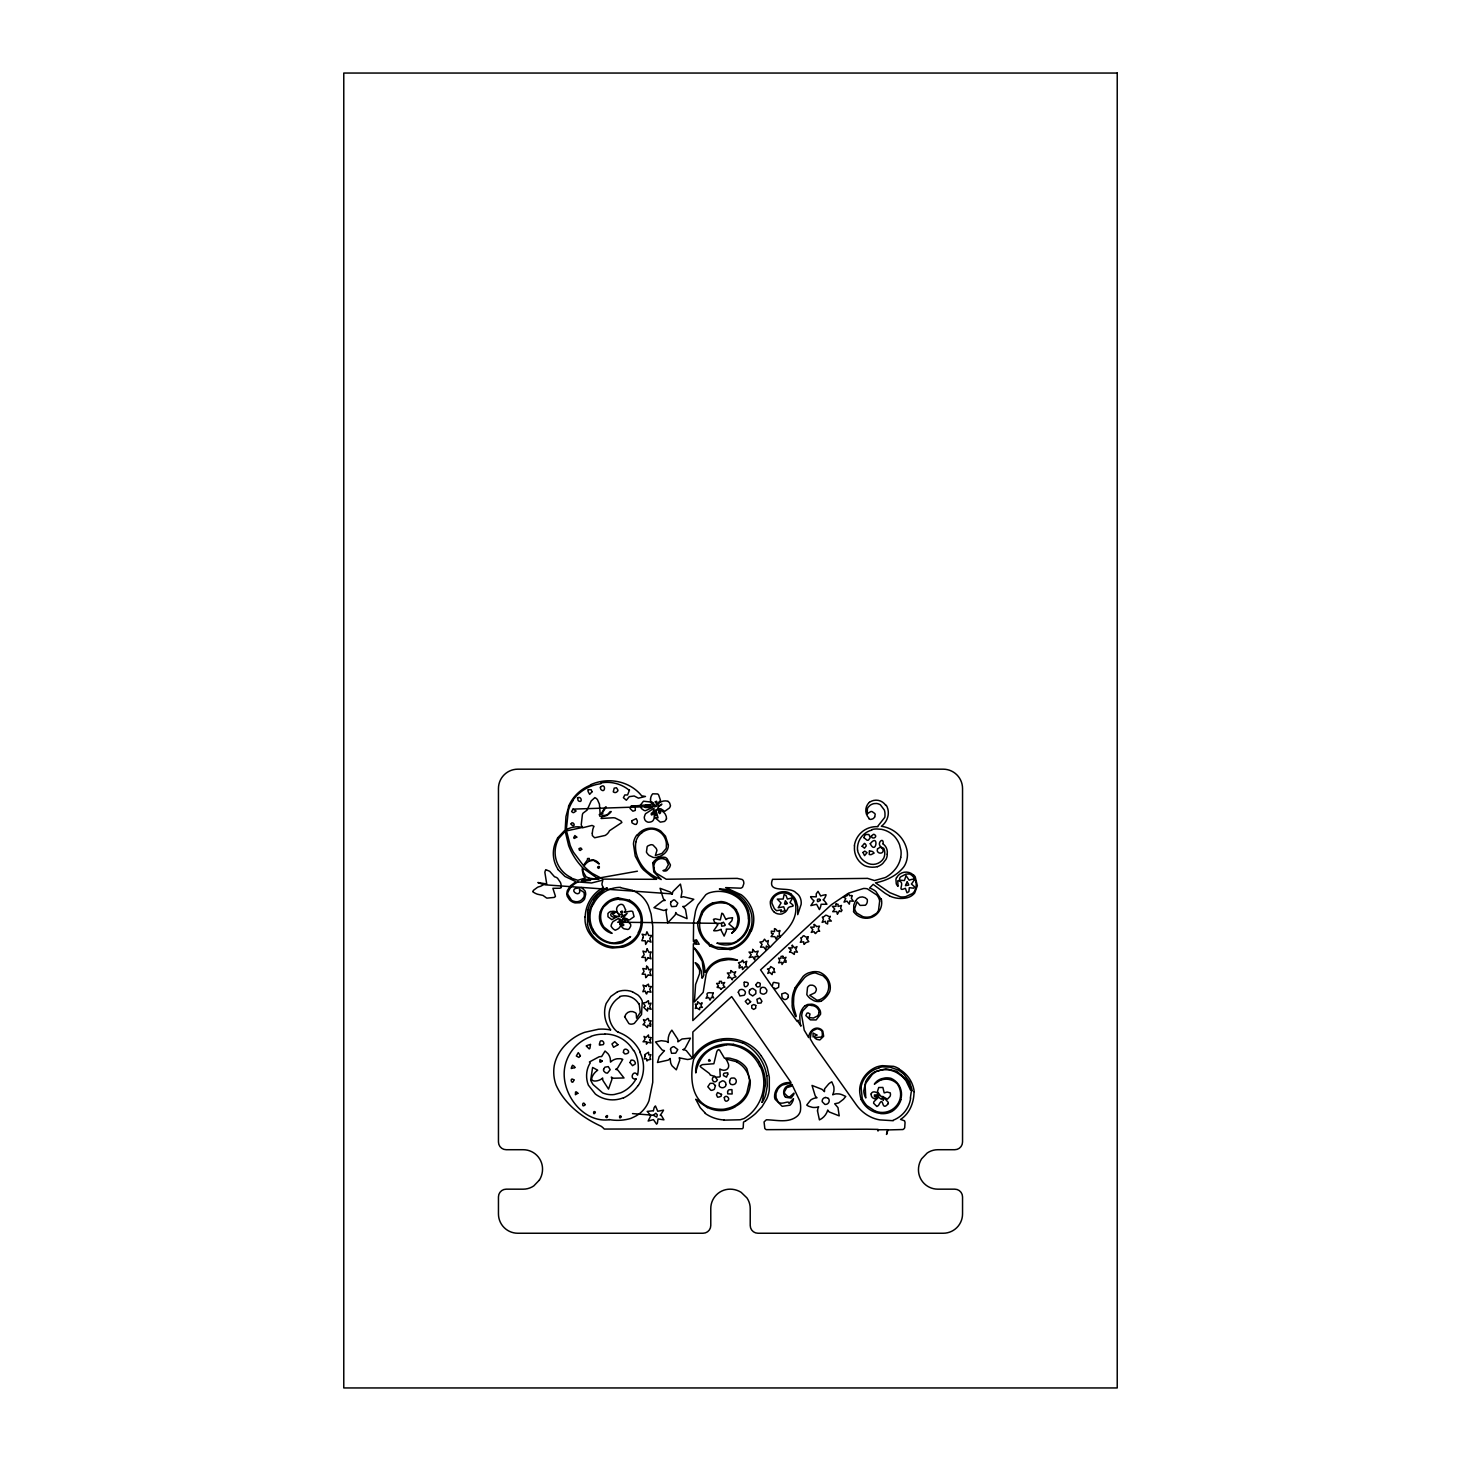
<?xml version="1.0" encoding="UTF-8"?>
<svg xmlns="http://www.w3.org/2000/svg" width="1461" height="1461" viewBox="0 0 1461 1461"><rect width="100%" height="100%" fill="white"/><g stroke="black" fill="none" stroke-linecap="round" stroke-linejoin="round"><path stroke-width="1.5" d="M584.93 916.924L585.13 921.635A28.763 28.763 0 0 0 587.815 930.785A34.041 34.041 0 0 0 606.242 946.728A33.987 33.987 0 0 0 612.597 948.006L622.861 947.13A24.819 24.819 0 0 0 626.532 945.778C639.827 940.701 645.945 923.535 640.137 910.824A26.572 26.572 0 0 0 629.636 900.213M914.02 1091.677C914.056 1102.251 909.765 1113.574 900.542 1119.418L904.56 1120.806A14.318 14.318 0 0 1 905.053 1122.651L904.688 1127.782A3.963 3.963 0 0 1 902.916 1129.536L887.978 1129.919L886.517 1134.448L887.576 1129.718L878.938 1129.773L877.97 1131.015L878.079 1129.408L867.049 1129.207L766.368 1129.663A3.47 3.47 0 0 1 764.797 1128.403L764.066 1121.902L766.368 1119.783C776.595 1119.93 788.721 1123.472 797.414 1116.003A10.611 10.611 0 0 0 800.354 1111.218A24.6 24.6 0 0 0 799.879 1101.137L792.629 1085.87L786.749 1087.66L784.484 1091.641A3.433 3.433 0 0 0 784.685 1093.54L787.406 1096.243A9.734 9.734 0 0 0 789.524 1097.065L793.907 1093.102A4.018 4.018 0 0 1 793.725 1094.563L791.113 1098.069L786.182 1097.375A4.639 4.639 0 0 1 785.196 1096.736M692.952 1057.38L692.861 1031.977L731.669 996.603L790.839 1082.217M749.493 1081.341L746.827 1093.011A29.074 29.074 0 0 1 726.647 1108.625A17.97 17.97 0 0 1 722.811 1109.301C693.555 1110.159 688.46 1083.295 693.591 1059.517A36.708 36.708 0 0 1 721.588 1040.689M861.077 1087.422L862.264 1098.617A26.024 26.024 0 0 0 866.811 1105.593L875.687 1111.456M698.194 921.727L701.846 911.335A23.559 23.559 0 0 1 712.511 902.971M652.775 863.067L653.816 871.961L661.249 879.54L655.259 876.91A55.81 55.81 0 0 1 646.584 870.884C639.023 863.707 633.964 852.42 635.919 841.956M910.349 1098.015L911.226 1091.988A4.328 4.328 0 0 1 912.048 1090.819L911.646 1090.746A3.525 3.525 0 0 0 911.993 1089.596L909.527 1081.816L904.195 1074.712A34.589 34.589 0 0 0 898.186 1070L889.913 1067.151L882.499 1066.84A17.368 17.368 0 0 0 878.846 1067.754M819.018 1012.436L818.726 1013.824A5.935 5.935 0 0 1 817.375 1016.034L813.393 1018.061L809.084 1017.532L809.997 1014.007L808.17 1012.911A3.086 3.086 0 0 0 806.856 1013.295L805.869 1015.596L810.38 1019.869L816.133 1019.942L820.516 1014.318A7.944 7.944 0 0 0 819.95 1010.135L818.032 1007.286A10.939 10.939 0 0 0 811.859 1004.182L807.75 1004.456A7.871 7.871 0 0 0 804.719 1006.264M656.19 809.558L656.062 810.161A2.21 2.21 0 0 1 655.624 810.873L652.957 812.279L654.181 808.755L652.665 809.12L645.561 813.74A7.268 7.268 0 0 0 644.666 815.968A3.908 3.908 0 0 0 644.283 817.776L644.721 819.511A4.949 4.949 0 0 0 646.255 821.356L647.296 821.94A3.963 3.963 0 0 0 649.707 822.105A3.196 3.196 0 0 0 650.802 821.904C658.674 820.151 649.707 802.345 655.971 815.895A16.582 16.582 0 0 0 656.044 810.453L658.034 817.831L654.857 817.539L660.317 822.159L664.335 821.466A4.529 4.529 0 0 0 665.906 819.84L666.289 818.945M587.706 909.874L587.486 924.503M762.112 1102.379L765.254 1085.468M883.083 844.02C884.27 835.089 873.678 845.225 883.814 848.293A12.418 12.418 0 0 1 883.759 858.118A12.492 12.492 0 0 1 868.418 863.561L866.41 862.556A17.934 17.934 0 0 1 860.511 857.388L858.045 852.366A13.934 13.934 0 0 1 857.607 850.156M568.713 806.472L565.955 816.535L565.188 829.921L557.445 838.084M629.508 790.017L627.573 794.967L624.815 794.948L623.409 797.706L626.367 800.226L629.271 796.647L634.184 795.989L638.457 798.163L645.488 796.464L641.689 795.825C629.508 780.758 607.886 776.887 590.536 784.74M591.979 906.057L592.6 904.615M631.097 806.253L630.056 808.517L632.869 811.22L635.279 810.435L635.243 806.381L631.097 806.253L650.821 804.554M795.149 987.709L803.112 976.423A16.016 16.016 0 0 1 808.481 972.898L812.59 971.802A19.614 19.614 0 0 1 819.037 972.003C826.853 974.852 832.113 983.271 829.738 991.581A22.518 22.518 0 0 1 821.301 1001.095M874.664 816.973L875.194 814.507A2.685 2.685 0 0 0 874.774 813.503L872.144 811.622A3.032 3.032 0 0 0 870.829 811.549L868.108 813.174A7.177 7.177 0 0 0 867.25 814.343L867.396 808.645A7.634 7.634 0 0 1 868.236 807.184L870.025 805.376A9.661 9.661 0 0 1 873.915 803.641L876.454 803.477A7.506 7.506 0 0 1 878.919 804.116A7.634 7.634 0 0 1 880.399 804.828L884.289 809.942A12.236 12.236 0 0 1 884.982 813.978L884.964 814.781A8.273 8.273 0 0 1 884.745 817.411L877.842 826.141M573.004 809.12L571.616 811.567L572.803 812.48A2.027 2.027 0 0 0 573.698 812.608L576.145 810.983L573.004 809.12L656.993 806.344M797.396 986.522L804.682 977.482A18.902 18.902 0 0 1 815.183 972.88L823.109 975.802L827.583 980.441M855.47 900.688L853.772 905.199L853.662 911.445M593.586 900.414L597.914 895.045L606.954 887.941M583.158 898.424L583.414 898.022A5.881 5.881 0 0 0 584.199 893.895L584.163 893.42A2.812 2.812 0 0 0 583.761 892.214L579.433 889.402L579.78 891.411A3.141 3.141 0 0 1 579.049 893.146C577.57 895.118 572.365 891.904 574.009 889.566A5.479 5.479 0 0 1 575.287 888.507L581.624 887.558L585.076 890.936A11.359 11.359 0 0 1 585.697 894.315L584.619 898.88A7.305 7.305 0 0 1 582.829 900.98A7.652 7.652 0 0 1 579.834 902.77L575.086 902.916A11.341 11.341 0 0 1 569.589 899.921L567.343 896.47A7.816 7.816 0 0 1 566.905 893.018A9.734 9.734 0 0 1 567.525 890.242L570.685 885.622L576.036 881.695L564.95 876.436L558.212 869.752M558.212 839.016L565.188 831.291L568.639 845.609A65.526 65.526 0 0 0 582.61 867.651A8.766 8.766 0 0 0 582.208 869.715L583.286 875.102A13.879 13.879 0 0 0 585.149 878.043L577.844 880.307L570.941 878.006M602.991 907.591L609.182 902.076A22.737 22.737 0 0 1 619.427 899.154M731.851 933.141L735.267 929.123L726.245 929.105A6.209 6.209 0 0 1 726.336 930.986L724.145 936.099L721.35 930.694A7.396 7.396 0 0 1 721.168 929.269L718.483 930.347A12.327 12.327 0 0 1 713.698 930.73L717.917 924.594L714.575 922.183L713.443 919.407A6.027 6.027 0 0 1 715.616 918.859L720.328 919.919L721.825 913.198A5.04 5.04 0 0 1 723.104 913.965L725.934 919.608A8.364 8.364 0 0 1 728.235 918.293L732.582 917.709L731.87 920.777L728.875 923.955L735.084 929.123A13.898 13.898 0 0 0 737.093 925.47L738.024 919.407A18.39 18.39 0 0 0 734.134 908.833L729.532 904.797A13.788 13.788 0 0 0 724.619 903.117M729.824 949.358L718.136 949.157L709.571 945.87L711.105 944.555A18.975 18.975 0 0 0 715.799 947.057L727.706 948.317A33.713 33.713 0 0 0 731.651 947.641M653.323 1115.254L655.825 1113.245L657.34 1114.78L656.72 1117.117L653.323 1115.254L632.503 1113.592M761.382 987.691L761.108 987.91A2.885 2.885 0 0 0 760.359 988.933L760.231 992.403A2.922 2.922 0 0 0 761.272 993.535L762.697 994.064A4.073 4.073 0 0 0 764.231 994.01L765.984 993.005A2.885 2.885 0 0 0 766.678 991.617A2.666 2.666 0 0 0 766.824 990.101L765.381 988.056A4.328 4.328 0 0 0 763.939 987.38L762.368 987.326A2.885 2.885 0 0 0 761.565 987.581M721.46 923.37L723.432 922.201L725.313 925.069A2.593 2.593 0 0 1 724.455 925.763L721.697 926.219L721.46 923.37L617.583 922.201M745.786 1120.751L743.503 1122.103L743.192 1127.709A3.068 3.068 0 0 1 742.298 1128.75L604.251 1129.061A15.834 15.834 0 0 0 601.019 1126.194C582.373 1117.665 564.731 1104.26 556.093 1085.139A38.552 38.552 0 0 1 554.23 1065.745C556.751 1052.03 567.105 1040.908 579.195 1034.644A59.773 59.773 0 0 1 584.747 1032.306L598.48 1029.238A41.456 41.456 0 0 1 610.497 1029.968M735.467 1106.653L732.673 1108.15A29.53 29.53 0 0 1 707.599 1107.493M617.546 991.745L610.844 996.439L606.151 1003.506A27.43 27.43 0 0 0 610.68 1029.841M877.385 866.665L878.371 866.282A15.998 15.998 0 0 0 882.809 863.433L886.023 859.287A11.432 11.432 0 0 0 887.265 854.192M881.22 1079.569L874.354 1084.153A12.93 12.93 0 0 1 881.677 1078.693L885.129 1077.926A18.007 18.007 0 0 1 890.973 1078.328A17.422 17.422 0 0 1 900.743 1099.457M712.511 902.971L720.949 901.528A17.441 17.441 0 0 1 726.994 902.953L733.02 906.149L736.618 909.984M590.901 1036.324L594.298 1035.283A34.498 34.498 0 0 1 604.927 1034.242M819.475 999.981L818.726 1000.109A6.282 6.282 0 0 1 816.608 1000L809.741 995.233L814.818 992.841A5.351 5.351 0 0 0 815.841 991.215L816.169 990.448A3.306 3.306 0 0 0 816.224 988.622L815.366 986.997A5.607 5.607 0 0 0 812.462 985.207L810.234 985.171A3.488 3.488 0 0 0 808.609 986.157A5.004 5.004 0 0 0 807.513 987.472L806.819 994.594A15.815 15.815 0 0 0 810.344 998.593L813.996 1000.73A11.25 11.25 0 0 0 821.338 1001.15M581.551 881.147A7.652 7.652 0 0 1 590.445 880.417L581.533 881.129L637.416 871.194M726.738 1044.761L713.845 1047.957A31.503 31.503 0 0 0 709.9 1050.021C702.029 1054.933 697.262 1063.937 695.783 1072.922A20.253 20.253 0 0 1 696.331 1065.836L697.701 1061.763A29.604 29.604 0 0 1 702.12 1055.299L704.293 1053.089A35.301 35.301 0 0 1 733.312 1044.378M893.274 1120.715L879.814 1119.893A33.621 33.621 0 0 1 868.071 1115.583L866.537 1114.652A39.337 39.337 0 0 1 856.256 1104.735L813.43 1044.305L810.198 1038.753L811.22 1032.598A9.515 9.515 0 0 1 812.919 1030.644L816.863 1028.836A5.022 5.022 0 0 1 818.726 1029.074L820.552 1029.932A3.726 3.726 0 0 1 822.086 1031.557L822.379 1034.863A7.944 7.944 0 0 1 821.593 1037.054L814.654 1037.584A5.935 5.935 0 0 0 816.936 1039.41L819.84 1039.958L823.657 1036.269L822.853 1031.265A3.616 3.616 0 0 0 822.105 1030.334A5.004 5.004 0 0 0 820.918 1029.256C814.982 1025.494 808.901 1031.448 808.645 1037.566L804.244 1030.206L801.705 1015.632A15.998 15.998 0 0 1 802.82 1010.793L808.189 1005.278A9.223 9.223 0 0 1 810.946 1005.058M618.405 897.949L629.618 900.25M619.555 915.974C617.4 917.672 608.324 913.764 615.154 912.614C607.831 912.285 610.314 918.969 617.218 916.668L611.867 919.645L607.977 916.796L607.904 913.582A5.607 5.607 0 0 1 610.808 911.445M880.892 1113.611L883.174 1113.684A19.431 19.431 0 0 0 892.032 1111.401A21.641 21.641 0 0 0 901.053 1099.567M577.734 881.951L591.577 882.974L602.809 880.125L601.95 883.923A5.552 5.552 0 0 0 602.845 886.644L603.503 887.466A33.968 33.968 0 0 0 585.204 916.924M544.789 884.8L672.334 893.913A8.985 8.985 0 0 1 672.973 891.484L680.442 884.069L682.013 891.612L681.009 897.474A9.241 9.241 0 0 1 683.438 896.725L693.774 899.282L685.3 906.076A8.675 8.675 0 0 1 682.744 906.477A10.611 10.611 0 0 1 685.538 909.673L687.072 918.677L677.301 914.513A8.51 8.51 0 0 1 675.767 912.504A10.282 10.282 0 0 1 675.11 915.006L667.714 922.914L666.07 911.81A12.327 12.327 0 0 1 666.837 909.253A7.195 7.195 0 0 1 663.623 910.459L653.98 907.665L662.637 900.853A9.314 9.314 0 0 1 665.23 900.451A9.223 9.223 0 0 1 663.331 898.679L660.062 888.306L670.142 892.014A10.994 10.994 0 0 1 671.896 893.858L672.334 893.913M723.999 1120.149L740.234 1119.765L744.106 1118.523A37.42 37.42 0 0 0 752.707 1111.511A42.497 42.497 0 0 0 763.774 1080.83A36.781 36.781 0 0 0 760.268 1066.457M717.114 943.258L731.76 943.24A16.126 16.126 0 0 0 737.787 940.519M620.505 887.667L632.412 890.352M663.276 858.447L666.472 860.219L668.408 864.675L665.686 869.532L662.965 870.628L664.408 871.03A4.109 4.109 0 0 0 666.91 870.5L669.54 867.542A10.848 10.848 0 0 0 670.453 864.967L667.111 858.739A7.871 7.871 0 0 0 665.139 857.351A12.108 12.108 0 0 0 652.683 863.013M609.073 1119.765C582.629 1123.071 560.403 1092.718 564.695 1067.571A40.123 40.123 0 0 1 591.011 1036.598M733.331 1044.268L740.837 1046.368A38.077 38.077 0 0 1 759.446 1062.056M636.101 1078.985C628.522 1079.971 633.563 1068.411 637.562 1075.132A37.456 37.456 0 0 0 637.38 1059.28L636.941 1057.746A32.105 32.105 0 0 0 633.818 1050.404M632.43 991.745L637.909 994.996A15.907 15.907 0 0 1 642.274 1001.205L641.525 1014.518L634.348 1023.339A7.78 7.78 0 0 1 631.609 1024.143L631.207 1024.161A4.456 4.456 0 0 1 628.851 1023.522L624.541 1016.582M736.728 1061.745L725.88 1059.042A15.286 15.286 0 0 1 727.615 1062.165C731.139 1068.32 725.514 1072.429 719.816 1068.995L720.218 1076.373A1.954 1.954 0 0 1 719.433 1076.976L715.306 1077.195L717.424 1079.88C714.338 1085.45 709.224 1077.853 714.922 1076.373L710.283 1075.059A6.94 6.94 0 0 0 709.115 1073.269L700.896 1067.151A7.524 7.524 0 0 1 700.129 1066.073A10.154 10.154 0 0 1 702.449 1064.612L713.863 1063.754L716.858 1051.463A8.656 8.656 0 0 1 718.392 1049.601A4.62 4.62 0 0 1 719.616 1050.112L724.492 1058.239A20.491 20.491 0 0 1 730.007 1058.221L736.6 1060.102A26.59 26.59 0 0 1 744.489 1065.58A19.267 19.267 0 0 1 746.918 1068.74L750.278 1081.359A32.179 32.179 0 0 1 750.096 1085.34A26.115 26.115 0 0 1 735.34 1106.397M707.508 1107.675L700.002 1102.562A22.609 22.609 0 0 1 697.901 1100.37L695.765 1099.238L700.257 1107.748L705.353 1113.209M667.987 801.413L668.298 801.632A6.118 6.118 0 0 1 669.686 803.093L670.453 805.705A2.758 2.758 0 0 1 670.051 806.837A4.894 4.894 0 0 1 669.412 808.024L664.737 811.312L660.865 808.828L657.487 808.682A6.757 6.757 0 0 1 659.441 806.198C666.307 800.5 656.318 809.029 658.089 804.134A9.332 9.332 0 0 1 668.024 801.322M868.619 818.544L869.332 819.037A3.196 3.196 0 0 0 870.847 819.402L872.692 818.89A5.187 5.187 0 0 0 874.664 816.973M791.04 894.041L794.072 897.182A17.623 17.623 0 0 1 796.172 900.98L797.743 906.624L797.724 914.659L801.139 904.322A12.729 12.729 0 0 0 799.094 895.684A12.656 12.656 0 0 0 796.117 892.908C789.78 885.403 766.623 894.442 772.522 879.339L866.227 878.408A5.734 5.734 0 0 1 867.578 878.371L874.482 880.545L885.329 877.55A33.329 33.329 0 0 0 893.128 871.633L894.242 870.409A26.572 26.572 0 0 0 900.761 857.37M901.2 1075.241L905.911 1080.592L910.623 1090.253L910.933 1087.897L907.117 1080.19L896.944 1071.315L885.95 1068.758L874.719 1071.808A22.919 22.919 0 0 0 865.734 1081.578L863.761 1090.874A16.801 16.801 0 0 0 865.77 1097.96L865.186 1086.4A13.405 13.405 0 0 1 865.825 1083.131L872.29 1074.365A27.558 27.558 0 0 1 874.956 1072.465M773.727 911.609L774.129 911.974A8.072 8.072 0 0 0 778.95 914.02A6.848 6.848 0 0 0 782.256 913.819L785.123 912.23A9.332 9.332 0 0 0 787.625 908.925C788.721 904.633 797.962 908.523 789.963 902.551L792.702 897.803L787.369 899.063L786.073 895.52L784.119 894.552L783.169 899.045L777.289 899.118L781.051 902.971L778.202 907.701L783.699 906.806L785.068 910.641L780.631 911.92L781.398 909.893L776.595 910.696A14.427 14.427 0 0 1 774.257 908.395L771.956 903.263A6.812 6.812 0 0 1 772.723 899.3A10.136 10.136 0 0 1 775.444 895.757L776.631 894.881A12.711 12.711 0 0 1 787.351 893.584L789.397 894.442A10.117 10.117 0 0 1 792.72 897.438A17.788 17.788 0 0 1 795.788 906.368C797.268 924.448 780.631 935.241 770.13 947.221L767.701 943.897L768.322 940.519L766.532 941.706L764.523 939.167L762.752 941.706L759.939 942.053L762.094 944.372L760.524 947.203L763.646 947.057L765.801 949.687L766.349 945.979L769.143 947.824L692.843 1020.563L693.372 943.824L699.162 944.244L696.532 939.843L693.372 940.537L693.628 922.275L695.546 911.116A37.931 37.931 0 0 1 698.029 904.724L705.791 894.753A13.368 13.368 0 0 1 711.014 892.361A31.503 31.503 0 0 1 732.29 894.351L735.011 895.885A27.102 27.102 0 0 1 748.379 918.878M744.325 902.898L741.147 899.227A33.713 33.713 0 0 0 731.906 892.762L719.378 889.037A31.503 31.503 0 0 1 746.498 903.19A28.964 28.964 0 0 1 750.406 929.945M761.126 1055.664L764.194 1060.631A49.199 49.199 0 0 1 767.281 1067.772L769.308 1077.214L769.308 1089.687A31.594 31.594 0 0 1 766.806 1098.745L762.021 1106.707L755.538 1113.574A69.251 69.251 0 0 1 745.767 1120.733M639.096 1003.524L640.265 1012.51L636.576 1018.189L636.211 1013.678A2.812 2.812 0 0 0 635.462 1012.82L635.115 1012.601A6.702 6.702 0 0 0 624.815 1016.637M567.489 893.876L571.488 900.159A6.83 6.83 0 0 0 573.808 901.254A7.762 7.762 0 0 0 583.012 898.314M880.91 899.063L875.87 891.466A18.664 18.664 0 0 0 869.551 888.051L873.185 884.362L885.129 893.292A67.535 67.535 0 0 0 889.457 895.757M668.28 844.915L665.485 836.167L660.682 830.98A17.313 17.313 0 0 0 637.069 835.4M709.443 945.651L709.042 943.149A22.846 22.846 0 0 1 701.81 914.823M766.988 1075.643L767.262 1086.034L765.747 1094.545A29.95 29.95 0 0 1 762.131 1102.398M566.357 829.464L568.366 810.453A36.032 36.032 0 0 1 573.369 800.135M879.668 901.017L878.499 910.404A10.428 10.428 0 0 1 876.472 913.381L871.121 916.54A15.213 15.213 0 0 1 862.976 916.704L856.895 913.143A10.264 10.264 0 0 1 854.995 910.057A5.625 5.625 0 0 1 854.722 908.432L857.041 901.839L860.109 905.418L865.296 905.254A5.059 5.059 0 0 0 867.103 902.624L867.195 902.241A6.903 6.903 0 0 0 867.341 900.232L867.231 899.41A6.848 6.848 0 0 0 855.744 900.816M568.512 806.399A39.648 39.648 0 0 1 590.682 785.087M600.763 782.968A34.626 34.626 0 0 1 629.271 790.291M573.059 799.897A40.945 40.945 0 0 1 600.873 783.717M566.43 829.592A23.175 23.175 0 0 1 582.665 827.401L566.539 830.889L570.192 845.353A74.602 74.602 0 0 0 573.442 852.201L583.377 865.496L587.285 860.127A4.255 4.255 0 0 0 587.505 858.538L589.258 858.429L589.258 860.547A7.908 7.908 0 0 1 599.247 863.981L593.476 860.31L588.838 861.132A12.747 12.747 0 0 1 586.391 863.104L583.852 866.117A53.747 53.747 0 0 0 592.308 873.404L602.991 879.12L656.61 879.303A53.984 53.984 0 0 1 651.168 876.198L643.479 869.825A33.859 33.859 0 0 1 641.087 866.921L635.225 856.091L633.453 843.983A16.217 16.217 0 0 1 636.704 835.144M668.389 844.915A11.031 11.031 0 0 1 663.86 854.009A13.204 13.204 0 0 1 659.221 856.548A12.656 12.656 0 0 1 658.18 856.785A7.816 7.816 0 0 1 653.049 857.351L649.232 855.47A11.031 11.031 0 0 1 646.438 852.11L647.132 846.777A3.306 3.306 0 0 1 648.173 845.755L650.693 844.768A4.054 4.054 0 0 1 653.049 845.079L656.172 848.366A9.843 9.843 0 0 1 656.939 850.43L655.368 855.47L661.906 853.498L666.088 848.658A5.789 5.789 0 0 0 666.362 846.741L666.307 846.047A13.24 13.24 0 0 0 666.289 842.687L665.979 841.025A16.108 16.108 0 0 0 656.281 830.012L655.496 829.72A12.765 12.765 0 0 0 649.652 829.209L648.447 829.483A18.208 18.208 0 0 0 641.781 832.733M635.827 841.938A15.395 15.395 0 0 1 641.836 832.807M653.962 867.907A7.944 7.944 0 0 1 663.239 858.666M653.761 867.925A10.629 10.629 0 0 0 656.373 873.294L666.234 879.23L737.239 878.39L742.078 879.467A4.803 4.803 0 0 1 743.302 880.636L743.503 881.202A7.488 7.488 0 0 1 743.832 883.631L742.681 886.955A3.835 3.835 0 0 1 740.672 888.178L725.624 887.612L741.293 894.789A29.403 29.403 0 0 1 748.361 902.387A29.33 29.33 0 0 1 751.392 930.986M751.1 930.876A31.156 31.156 0 0 1 729.916 949.778M749.968 929.799A27.978 27.978 0 0 1 731.742 947.915M744.306 902.916A27.266 27.266 0 0 1 748.635 911.554M748.379 911.627A25.677 25.677 0 0 1 739.102 940.336A21.385 21.385 0 0 1 717.15 943.149M748.598 918.878A24.417 24.417 0 0 1 737.677 940.336M773.709 911.646A12.017 12.017 0 0 1 770.458 904.396A11.779 11.779 0 0 1 770.385 901.236A13.679 13.679 0 0 1 777.581 893.128A12.729 12.729 0 0 1 784.027 891.685A10.665 10.665 0 0 1 791.004 894.095M900.688 857.37A20.892 20.892 0 0 0 900.926 850.339L899.592 844.878A27.01 27.01 0 0 0 894.516 836.441A24.673 24.673 0 0 0 881.567 829.318L876.582 828.953A17.057 17.057 0 0 0 871.669 829.665M857.497 850.156A19.103 19.103 0 0 1 871.779 830.104M883.138 843.947A10.391 10.391 0 0 1 887.174 854.174M877.404 866.683A20.801 20.801 0 0 1 864.474 865.569A19.705 19.705 0 0 1 854.575 845.846M854.338 845.809A22.189 22.189 0 0 1 877.805 826.707M868.985 818.178A11.031 11.031 0 0 1 869.368 802.29M869.423 802.326A11.451 11.451 0 0 1 885.804 805.486M886.188 805.23A11.049 11.049 0 0 1 887.119 806.874C890.096 813.777 887.338 821.94 881.367 826.269A30.48 30.48 0 0 1 906.496 848.22A22.426 22.426 0 0 1 905.345 864.181A20.18 20.18 0 0 1 903.391 867.414C896.506 875.796 886.042 880.873 875.504 882.809L889.804 892.671L900.506 896.908A18.336 18.336 0 0 0 905.729 896.634L912.34 893.639A11.195 11.195 0 0 0 915.006 890.443M914.915 890.388A12.4 12.4 0 0 0 910.002 874.08L909.199 874.007A14.701 14.701 0 0 0 905.71 874.226L900.451 876.965A4.931 4.931 0 0 0 899.465 879.266L899.392 880.198L904.414 880.545L906.039 875.632L909.162 880.234A12.418 12.418 0 0 1 914.495 879.157A19.377 19.377 0 0 1 911.39 883.996L914.513 886.754L913.837 888.215L909.326 887.704L908.888 891.648L907.007 892.817L905.382 888.306C895.264 892.799 907.135 881.604 897.73 880.764L898.077 886.389A6.666 6.666 0 0 1 896.269 883.777L895.94 879.431A9.917 9.917 0 0 1 896.47 877.55M896.652 877.641A10.684 10.684 0 0 1 913.253 874.883M913.381 874.755A10.428 10.428 0 0 1 915.225 876.874L917.344 885.768L914.659 893.055A14.573 14.573 0 0 1 907.518 897.675A27.284 27.284 0 0 1 889.384 895.903M881.312 898.972A15.852 15.852 0 0 1 871.998 917.216A15.669 15.669 0 0 1 853.461 911.573M879.705 901.017A12.784 12.784 0 0 0 876.71 894.936L867.231 888.763A16.929 16.929 0 0 0 863.524 888.489L848.293 893.219L849.663 895.757L851.051 895.502A3.287 3.287 0 0 1 852.311 895.757L851.288 898.223L853.352 901.236L849.845 900.944L849.316 904.176L846.996 901.127L844.02 902.113L845.755 898.478L843.563 897.036L847.289 895.63L847.69 893.712L831.327 904.761L760.578 969.848L772.193 986.613L773.033 983.016A2.538 2.538 0 0 1 773.764 982.358L778.859 983.271L778.658 987.271L775.791 988.86L772.906 987.435L797.176 1021.495L797.998 1020.162A3.324 3.324 0 0 0 797.943 1021.531L800.975 1026.133A27.211 27.211 0 0 1 800.062 1022.243L799.824 1016.874A15.742 15.742 0 0 1 804.573 1006.118M810.965 1005.46A8.072 8.072 0 0 1 819.329 1012.382M910.641 1098.069A27.777 27.777 0 0 1 893.091 1120.277M861.004 1087.404A24.18 24.18 0 0 1 878.919 1068.028M875.76 1111.273A18.409 18.409 0 0 0 895.648 1106.671A17.66 17.66 0 0 0 898.314 1085.614M881.348 1079.935A15.395 15.395 0 0 1 898.57 1085.45M880.91 1113.446A23.778 23.778 0 0 1 861.223 1099.603M861.186 1099.622A33.366 33.366 0 0 1 860.054 1094.618C857.698 1082.692 865.935 1071.077 876.856 1066.859A33.53 33.53 0 0 1 882.353 1065.653L893.584 1066.347A21.258 21.258 0 0 1 898.752 1068.594M898.606 1068.868A30.024 30.024 0 0 1 914.221 1091.641M785.178 1096.754A6.282 6.282 0 0 1 783.68 1092.353L783.699 1091.55A7.853 7.853 0 0 1 784.74 1088.536L785.178 1087.879A6.483 6.483 0 0 1 787.589 1085.852L792.373 1084.738A8.784 8.784 0 0 0 788.611 1083.551L782.566 1084.957A13.733 13.733 0 0 0 777.8 1089.267L775.955 1093.632L776.083 1097.521A6.702 6.702 0 0 0 777.033 1099.476C779.261 1107.694 789.196 1099.056 788.977 1103.365L793.506 1098.69A11.396 11.396 0 0 1 789.999 1105.21L782.183 1106.324L775.115 1099.256A8.328 8.328 0 0 1 774.549 1096.974A13.934 13.934 0 0 1 790.748 1082.729M692.934 1057.362A40.634 40.634 0 0 1 713.662 1040.889A42.753 42.753 0 0 1 748.324 1043.939A38.534 38.534 0 0 1 761.071 1055.7M617.546 991.763A20.892 20.892 0 0 1 632.412 991.763M619.592 996.585A16.272 16.272 0 0 1 638.658 1003.78M619.774 997.114A22.737 22.737 0 0 0 611.173 1006.264C606.625 1014.518 609.858 1025.385 616.67 1031.302A5.278 5.278 0 0 0 618.003 1031.85M617.93 1032.087A39.283 39.283 0 0 1 640.338 1052.121M639.936 1052.322A33.64 33.64 0 0 1 638.256 1085.541M638.128 1085.45A38.552 38.552 0 0 1 623.555 1097.942M623.463 1097.741A28.563 28.563 0 0 1 595.412 1094.088L588.345 1085.103A25.805 25.805 0 0 1 586.811 1072.337L587.048 1070.931A22.152 22.152 0 0 1 590.262 1062.932L589.422 1061.983L599.028 1056.814A9.277 9.277 0 0 1 601.64 1056.595L605.055 1051.025L607.977 1053.691A12.528 12.528 0 0 1 610.333 1058.878L610.497 1062.11A12.218 12.218 0 0 1 617.053 1058.768L620.341 1058.695A9.898 9.898 0 0 1 622.751 1059.353L617.638 1067.991A9.168 9.168 0 0 1 615.684 1069.342A8.291 8.291 0 0 1 617.893 1070.164L624.011 1077.962L613.547 1078.218A9.825 9.825 0 0 1 611.319 1077.086A7.615 7.615 0 0 1 611.903 1079.46L608.525 1089.084L602.9 1080.409A10.3 10.3 0 0 1 602.626 1077.981C600.142 1081.231 588.546 1083.478 592.49 1076.191A14.427 14.427 0 0 1 596.892 1070.822L597.713 1070.237L592.618 1067.461L590.664 1080.117A28.453 28.453 0 0 0 593.093 1084.573L602.553 1092.828A18.372 18.372 0 0 0 604.982 1093.705A21.531 21.531 0 0 0 614.168 1094.545L620.815 1092.773A31.539 31.539 0 0 0 636.028 1078.93M604.927 1033.986A33.073 33.073 0 0 1 633.471 1050.605M609.109 1119.564A46.734 46.734 0 0 0 630.805 1118.432L633.946 1116.971A27.503 27.503 0 0 0 643.169 1110.214A29.677 29.677 0 0 0 648.994 1100.681L652.738 1082.345L652.757 926.183L651.095 914.002L648.374 905.692A31.01 31.01 0 0 0 644.794 899.647A26.554 26.554 0 0 0 632.376 890.498M593.093 904.852A30.206 30.206 0 0 1 620.505 887.338M592.673 929.05A29.074 29.074 0 0 1 592.052 906.094M592.782 928.995A25.586 25.586 0 0 0 614.077 943.057L621.729 941.341L630.622 936.592L622.386 942.655A25.878 25.878 0 0 1 594.444 933.396M594.043 933.707A28.489 28.489 0 0 1 593.951 900.688M587.888 909.911A31.411 31.411 0 0 1 606.936 887.886M587.541 924.484A24.563 24.563 0 0 0 592.07 934.857C598.17 943.075 608.744 948.116 618.989 946.655A17.715 17.715 0 0 0 621.418 946.052A25.458 25.458 0 0 0 638.603 932.757M638.347 910.459A22.518 22.518 0 0 1 638.256 932.556M619.446 899.629A20.911 20.911 0 0 1 638.457 910.404M603.137 907.683A17.623 17.623 0 0 0 604.069 927.187L612.122 933.378A16.546 16.546 0 0 1 600.307 911.938M600.234 911.901A21.276 21.276 0 0 1 618.387 897.693M567.361 893.84A18.81 18.81 0 0 1 577.789 882.079M558.266 869.715A29.074 29.074 0 0 1 557.664 838.212M656.299 810.088A8.748 8.748 0 0 1 666.563 818.945M571.141 877.568A27.85 27.85 0 0 1 558.449 839.144M823.292 899.812A10.976 10.976 0 0 0 826.086 894.789A15.98 15.98 0 0 0 820.717 896.013L818.032 891.338L816.242 893.84L816.279 896.835L810.599 896.652A9.496 9.496 0 0 0 814.051 900.78L810.855 905.601L816.589 904.304L819.42 909.546A13.971 13.971 0 0 0 821.082 904.268L826.926 904.268A20.819 20.819 0 0 0 823.292 899.812M709.754 945.212A27.722 27.722 0 0 1 697.627 921.727M736.271 910.221A16.108 16.108 0 0 1 731.815 933.086M701.609 914.732A20.947 20.947 0 0 1 724.601 903.245M610.899 911.701A6.702 6.702 0 0 1 619.683 915.919M704.951 972.113A35.63 35.63 0 0 0 702.084 958.946L701.371 957.412A30.498 30.498 0 0 0 694.304 947.988L702.266 961.448L703.855 974.925A8.236 8.236 0 0 1 702.029 978.267L701.371 971.255L698.815 965.484A9.442 9.442 0 0 0 695.144 962.671L699.49 969.83A7.159 7.159 0 0 1 699.582 971.967A8.364 8.364 0 0 1 699.563 973.757L695.6 984.477L694.395 1001.99L703.179 992.329L706.156 974.122A20.728 20.728 0 0 1 717.059 962.306A26.408 26.408 0 0 1 720.711 960.808L728.418 959.567L737.549 960.242A25.129 25.129 0 0 0 705.462 972.35M827.346 980.568A13.971 13.971 0 0 1 819.402 999.799M797.359 986.504A27.047 27.047 0 0 0 793.725 997.26L793.506 1003.798A35.886 35.886 0 0 0 795.021 1011.816C798.966 1024.216 791.168 1009.405 792.209 1004.364A42.059 42.059 0 0 1 792.136 1001.095A28.617 28.617 0 0 1 795.222 987.764M683.127 1049.655A12.072 12.072 0 0 0 685.246 1048.048L690.487 1038.15L682.05 1038.99L677.941 1041.839A10.391 10.391 0 0 0 677.776 1039.264L671.859 1030.151A15.048 15.048 0 0 0 668.316 1042.497A10.154 10.154 0 0 0 666.179 1041.328L661.267 1040.689L655.514 1041.949L662.107 1049.929A7.798 7.798 0 0 0 664.481 1050.642L659.203 1056.632L657.487 1062.494L668.152 1060.12A10.282 10.282 0 0 0 670.161 1058.476L670.654 1062.713A13.368 13.368 0 0 0 672.115 1065.891L676.315 1069.836L679.749 1060.193A8.109 8.109 0 0 0 679.146 1057.819L687.455 1059.499A19.066 19.066 0 0 0 692.477 1058.312L686.341 1050.66A7.762 7.762 0 0 0 683.127 1049.655M721.57 1040.469A44.086 44.086 0 0 1 742.809 1043.154M742.9 1042.953A44.104 44.104 0 0 1 766.696 1075.698M759.318 1062.129A40.78 40.78 0 0 1 765.363 1085.468M726.738 1044.67A36.598 36.598 0 0 1 759.848 1066.64M724.017 1119.966A35.995 35.995 0 0 1 705.206 1113.41M736.618 1061.964A23.887 23.887 0 0 1 749.639 1081.323M874.829 1072.21A23.376 23.376 0 0 1 900.889 1075.588M825.337 1097.558A3.506 3.506 0 0 1 828.003 1098.416M825.538 1097.467A3.872 3.872 0 0 0 823.493 1098.343L823.073 1098.727A3.506 3.506 0 0 0 822.251 1101.74L824.862 1104.37A3.726 3.726 0 0 0 827.602 1103.749A3.817 3.817 0 0 0 829.081 1101.557L829.172 1101.028A3.726 3.726 0 0 0 828.314 1098.288M653.396 1110.707L647.205 1111.437L650.857 1115.601L648.154 1121.025L653.451 1119.619L656.573 1124.148A3.89 3.89 0 0 0 657.413 1122.998L658.034 1118.925L663.915 1119.838L661.614 1115.894A3.78 3.78 0 0 0 660.573 1115.346L660.171 1115.236A27.631 27.631 0 0 0 663.513 1110.141L657.742 1111.273L655.459 1105.94A6.465 6.465 0 0 0 654.108 1107.785L653.396 1110.707M720.693 989.334L721.99 988.312A5.241 5.241 0 0 1 723.67 987.417L725.003 987.161L723.085 984.988L724.674 982.504L721.497 983.216L721.497 981.335L719.396 981.335L719.396 983.344L716.639 983.436L718.465 985.956C714.21 988.86 720.93 986.175 720.693 989.334M725.788 1084.793L725.752 1085.45A2.411 2.411 0 0 1 725.259 1086.527L723.798 1087.495A4.273 4.273 0 0 1 721.022 1087.477L719.963 1086.856A2.703 2.703 0 0 1 719.141 1085.56L719.396 1082.583L722.391 1080.83A4.036 4.036 0 0 1 724.236 1081.304L725.533 1082.564A2.666 2.666 0 0 1 725.807 1084.172L725.788 1084.793M862.118 846.248L864.474 848.202L866.172 846.083A3.05 3.05 0 0 0 865.843 844.732L865.588 844.33A2.794 2.794 0 0 0 864.382 843.399L862.118 846.248M877.55 848.804C875.322 854.137 884.964 854.904 882.864 849.097L880.417 847.088L877.55 848.804M650.693 1024.015L650.693 1026.334L647.935 1025.165L647.406 1027.558L644.977 1025.293A4.292 4.292 0 0 0 643.023 1024.727L644.922 1022.408L643.461 1019.559C645.835 1023.284 648.282 1014.281 648.812 1020.91L651.131 1020.764L649.542 1024.015L650.693 1024.015M561.298 886.754L561.298 887.576A7.268 7.268 0 0 1 559.8 888.251L552.897 888.306L555.472 896.378A4.164 4.164 0 0 1 554.194 897.419L547.619 898.077A2.849 2.849 0 0 1 546.578 898.004L542.999 895.429L537.593 894.242A17.313 17.313 0 0 1 532.699 891.703A8.017 8.017 0 0 1 533.703 890.133L537.575 887.265A14.3 14.3 0 0 1 540.479 886.352L543.602 884.69L537.867 882.535L546.724 883.978L544.862 872.308A11.122 11.122 0 0 1 545.775 869.66L549.701 871.304L554.541 876.801A6.903 6.903 0 0 1 557.591 878.28L560.476 882.517A13.423 13.423 0 0 1 561.243 885.914L561.298 886.754M592.289 833.19L592.344 835.564L594.645 837.774L605.146 835.436A10.264 10.264 0 0 0 609.493 830.743L621.875 822.488A6.775 6.775 0 0 0 620.797 820.845L615.118 817.977A15.194 15.194 0 0 0 613.182 817.758L601.055 818.489L602.133 816.662A12.145 12.145 0 0 0 611.209 811.567L610.917 811.567A2.685 2.685 0 0 0 609.748 812.024L608.196 813.96A10.793 10.793 0 0 1 606.278 815.001L599.941 816.352L599.247 814.489L602.827 813.941A3.068 3.068 0 0 1 602.681 812.371L606.205 806.91A5.168 5.168 0 0 0 604.799 807.659L601.494 813.375L600.087 813.229L599.43 804.134L597.439 799.642A7.323 7.323 0 0 0 594.864 797.596L591.175 800.957L587.085 810.125L583.049 813.156A4.84 4.84 0 0 0 582.373 814.745L581.241 824.735A6.976 6.976 0 0 0 582.884 827.711L592.034 825.428L594.006 826.342A13.971 13.971 0 0 0 592.746 829.684L592.289 833.19M782.932 956.298L782.913 958.325L786.018 957.302L784.356 960.498L786.036 960.498L786.073 962.342L783.79 961.886L782 964.516L781.781 962.324L778.585 962.817L779.443 961.356A2.776 2.776 0 0 0 779.498 959.877L778.53 958.142L780.923 958.453L781.051 956.371L782.932 956.298M888.325 1103.548C880.581 1112.953 884.489 1093.814 878.536 1105.374A9.04 9.04 0 0 1 876.856 1106.488L873.605 1103.219A4.493 4.493 0 0 1 873.952 1101.649L878.554 1097.248L881.348 1099.256L883.101 1096.499L881.914 1096.499A3.123 3.123 0 0 1 880.545 1095.969L877.44 1091.568L878.718 1087.514L882.864 1087.459L884.197 1092.901L887.119 1092.043L890.279 1092.883L890.48 1094.344A4.894 4.894 0 0 1 889.95 1096.517L887.375 1099.165L883.467 1096.955L883.229 1100.425L883.923 1097.686L888.014 1102.051A4.894 4.894 0 0 1 888.325 1103.548M727.779 1074.2L726.501 1077.141L723.56 1075.625A3.324 3.324 0 0 1 723.432 1074.456L723.725 1073.634A1.954 1.954 0 0 1 724.382 1073.141L727.724 1072.794L727.779 1074.2M590.5 1044.469L589.934 1048.213A2.155 2.155 0 0 1 589.221 1048.888L586.19 1045.948A19.687 19.687 0 0 1 590.5 1044.469M836.021 904.049L836.002 906.331L832.368 906.386L834.761 909.052L832.733 911.682L836.769 911.536L837.372 914.294A27.193 27.193 0 0 0 839.381 910.641L841.079 911.701L842.047 910.185L840.55 908.413L841.445 905.455L838.103 906.496L838.103 904.304L836.021 904.049M646.31 985.572L646.365 986.485L642.986 985.116L644.301 988.293L642.858 991.745L645.196 991.051L646.072 993.517A1.936 1.936 0 0 0 646.675 993.991L647.625 991.581L651.003 992.22L649.707 989.28L651.423 986.522L648.83 986.54L648.447 984.111L646.31 985.572M871.322 836.112C871.87 840.294 878.518 836.715 874.409 834.505A2.794 2.794 0 0 0 873.386 834.359L871.322 836.112M621.856 922.439L619.811 927.242A10.775 10.775 0 0 1 617.693 929.086L615.282 930.219A8.93 8.93 0 0 1 612.323 927.991L611.045 926.164A9.168 9.168 0 0 1 613.145 921.526L618.934 918.147L619.884 924.448L620.468 919.17L621.309 920.357A4.712 4.712 0 0 1 621.856 922.439M724.309 1097.613L724.656 1099.804A3.178 3.178 0 0 0 725.733 1101.101L726.3 1101.174A1.936 1.936 0 0 0 727.249 1100.918C731.322 1099.147 725.934 1093.887 724.309 1097.613M752.689 949.413L752.634 952.389L749.018 952.042L751.264 954.782L749.201 957.576L752.817 956.809L754.643 959.822L755.063 956.462L758.496 956.754L756.634 954.325L758.168 951.111L755.154 951.988L752.689 949.413M621.235 1116.606C619.062 1120.861 618.934 1113.245 621.235 1116.606M792.246 945.304L792.191 948.043L788.648 947.842L791.15 950.088L789.506 952.188A4.456 4.456 0 0 1 791.552 952.481L794.309 954.435L794.437 951.805L797.432 952.152L795.715 949.632L796.975 946.6L794.656 947.915L792.246 945.304M807.933 936.775L807.896 938.638L806.636 938.638L808.828 941.633L805.833 942.619A8.309 8.309 0 0 1 803.97 944.409L803.678 941.779L800.299 942.308L801.578 940.026L800.738 937.834A3.433 3.433 0 0 0 801.979 937.487C804.591 932.958 804.28 938.619 807.933 936.775M817.503 1110.908L819.42 1119.911A15.377 15.377 0 0 0 827.748 1110.031A8.729 8.729 0 0 0 829.318 1112.004L839.217 1115.875L837.975 1107.602L834.669 1103.767L838.705 1102.927L843.454 1099.256L845.755 1096.462L842.869 1095.111A14.026 14.026 0 0 0 839.125 1093.942L836.55 1093.832A9.953 9.953 0 0 0 832.77 1094.819L833.793 1091.568A14.427 14.427 0 0 0 833.72 1086.345L831.784 1081.816A15.085 15.085 0 0 0 828.679 1083.971L824.607 1088.792L824.461 1091.641A15.98 15.98 0 0 0 821.812 1089.267L812.024 1085.432L815.22 1095.878A11.359 11.359 0 0 0 817.009 1097.741L814.581 1098.179A13.496 13.496 0 0 0 810.745 1099.987L806.746 1105.046A11.031 11.031 0 0 0 808.755 1106.287L812.462 1107.365A15.158 15.158 0 0 0 818.671 1106.854A9.022 9.022 0 0 0 817.74 1109.264L817.503 1110.908M871.14 1093.96L871.231 1095.312A4.474 4.474 0 0 0 872.728 1097.85L874.737 1098.909L879.157 1095.64L874.482 1096.718L874.427 1094.965C883.357 1095.531 872.747 1088.518 871.14 1093.96M755.775 1005.478L755.721 1008.2L753.693 1009.387L751.758 1008.127L751.721 1005.533L753.748 1004.511L755.775 1005.478M625.564 909.783L625.527 910.313A2.648 2.648 0 0 1 624.961 911.573L624.231 912.212L631.097 911.098A5.57 5.57 0 0 1 632.723 911.536L634.074 916.65L629.728 919.754A5.223 5.223 0 0 1 628.504 920.028A5.04 5.04 0 0 0 626.732 918.695L623.153 918.056L627.134 913.326L621.126 917.307C625.637 909.491 617.546 919.9 616.579 909.052A5.387 5.387 0 0 1 620.943 904.304L622.587 904.578A12.893 12.893 0 0 1 623.829 905.911L625.564 909.783M577.515 797.852L578.099 800.427A2.411 2.411 0 0 0 578.812 801.085C582.738 803.331 581.569 795.496 577.515 797.852M744.27 982.249C742.48 992.877 754.077 981.171 744.27 982.249M623.427 1052.395L624.596 1053.746A2.794 2.794 0 0 0 625.746 1053.911C633.417 1052.815 623.263 1044.816 623.427 1052.395M830.323 916.431L828.971 918.713L831.364 921.069L827.784 920.978L827.62 924.009L825.611 922.987L825.428 921.27L822.123 922.366L823.456 919.334L822.306 917.088A4.456 4.456 0 0 0 824.424 916.339C826.305 913.052 828.825 917.983 830.323 916.431M571.05 823.931L572.237 825.428A3.726 3.726 0 0 0 573.242 825.684C576.091 825.52 572.055 820.498 571.05 823.931M600.398 787.242L600.508 788.465A3.963 3.963 0 0 0 601.055 789.634C605.749 794.035 605.712 781.891 600.398 787.242M715.433 1085.56L714.429 1089.102A2.538 2.538 0 0 1 713.315 1089.833L712.055 1090.29A2.338 2.338 0 0 1 710.831 1090.216L707.8 1086.765L710.137 1083.35L713.078 1083.313L715.433 1085.56M576.748 837.135L574.283 838.431A1.954 1.954 0 0 1 573.68 837.719L574.885 835.546L576.748 837.135M597.604 867.359C599.284 870.957 600.581 863.761 597.604 867.359M595.357 1112.387C593.002 1116.642 593.038 1109.009 595.357 1112.387M729.623 1080.848L729.587 1081.432A5.241 5.241 0 0 0 729.916 1083.149C730.628 1085.669 735.851 1084.939 736.107 1082.272A3.799 3.799 0 0 0 736.015 1079.88L734.865 1078.401A2.447 2.447 0 0 0 733.806 1078.017L731.687 1078.072A2.411 2.411 0 0 0 730.372 1078.875L729.623 1080.848M640.466 805.048L640.484 806.07A4.693 4.693 0 0 0 641.781 808.828L644.009 810.38A3.415 3.415 0 0 0 645.452 810.672L652.391 807.568L645.196 807.495L645.634 805.267L655.021 806.746L651.807 803.404A6.428 6.428 0 0 0 649.908 801.943L643.479 801.194L640.466 805.048M644.977 1056.175L644.246 1058.969L646.365 1058.549L647.022 1060.978A3.232 3.232 0 0 1 648.1 1059.956L650.748 1059.316L650.218 1058.458A2.904 2.904 0 0 1 649.999 1057.289L650.912 1054.641L648.775 1054.915L648.52 1052.212L644.63 1054.769A3.379 3.379 0 0 1 644.977 1056.175M577.862 1093.285L575.397 1094.746L575.543 1092.024A1.954 1.954 0 0 1 576.419 1091.878L577.862 1093.285M605.804 1116.624C607.338 1120.368 608.762 1112.844 605.804 1116.624M646.602 966.232L646.474 969.136L642.785 968.497L644.082 971.474L642.128 974.158L645.415 974.268L645.707 977.683A9.515 9.515 0 0 0 648.1 974.834L651.204 975.546L649.853 972.515L651.259 969.1L648.867 969.903L647.771 967.054A2.703 2.703 0 0 0 646.894 966.36L646.602 966.232M721.533 1094.38L721.077 1096.316L718.885 1097.065L717.552 1097.156L716.456 1094.746L717.534 1092.518L721.533 1094.38M814.215 924.466L814.106 927.205L810.691 927.151L812.846 929.726L811.239 932.41L814.106 931.661C816.133 936.757 815.914 929.762 819.639 931.278L818.251 929.013L819.493 926.128L816.389 926.603A4.949 4.949 0 0 0 814.982 924.941L814.215 924.466M602.169 1061.051L600.708 1062.257A2.429 2.429 0 0 1 599.795 1061.91L599.96 1059.609L602.169 1061.051M696.13 1005.972L695.308 1008.474L696.258 1008.108A2.356 2.356 0 0 1 697.134 1008.127L699.636 1009.752L699.636 1007.451L702.394 1007.323L701.006 1005.972L702.084 1002.794L700.221 1003.944L697.646 1001.662L697.481 1004.237L695.253 1004.145L695.856 1004.912A2.21 2.21 0 0 1 696.112 1005.698L696.13 1005.972M869.423 850.886L869.24 854.466A4.182 4.182 0 0 0 871.213 854.575L874.098 853.114A5.059 5.059 0 0 0 872.071 851.361L869.423 850.886M581.715 849.261L580.273 850.448A1.845 1.845 0 0 1 579.305 849.992L578.976 848.622L580.583 847.964A1.863 1.863 0 0 1 581.259 848.384L581.715 849.261M650.529 799.057L650.492 801.012L652.848 802.673L652.209 803.897L653.286 803.221L655.076 805.888L660.536 800.482L658.637 794.948A6.191 6.191 0 0 0 657.687 793.944L652.683 793.816A9.076 9.076 0 0 0 650.656 798.108L650.529 799.057M631.919 820.68L631.828 821.959A2.1 2.1 0 0 0 632.229 823.018L634.64 824.296A6.501 6.501 0 0 0 636.265 824.369L637.087 822.963A3.926 3.926 0 0 0 637.252 820.79L636.229 818.653L631.919 820.68M652.939 813.613C650.656 817.904 650.62 810.508 652.939 813.613M820.37 900.414L817.923 901.693A2.118 2.118 0 0 1 817.338 900.98L817.539 899.264L819.329 899.008A2.064 2.064 0 0 1 820.059 899.611L820.37 900.414M670.508 1049.308L671.53 1053.308L675.694 1053.162L677.776 1049.601L674.051 1046.697A2.904 2.904 0 0 0 672.754 1046.861L671.147 1047.902A2.484 2.484 0 0 0 670.581 1048.943L670.508 1049.308M870.245 843.727C876.344 856 879.212 832.386 870.245 843.727M647.643 1008.254L647.46 1011.049L644.411 1008.053A1.991 1.991 0 0 1 643.79 1007.268L645.287 1005.99L643.132 1002.976L646.456 1002.337A3.415 3.415 0 0 1 647.296 1001.351L648.483 1000.712L648.666 1003.944L651.04 1003.141L649.707 1006.647L651.131 1009.314L647.643 1008.254M650.839 1037.566L650.693 1039.629L649.597 1039.629L651.04 1042.971L647.57 1042.223L646.456 1044.177L646.401 1041.711L643.041 1041.766L645.086 1039.301L644.009 1036.379L645.999 1037.529L648.483 1034.954L648.721 1037.493L650.839 1037.566M573.936 1079.916C572.018 1086.765 568.895 1076.026 573.936 1079.916M862.994 852.475L864.565 855.635L867.085 852.64L864.784 851.106L862.994 852.475M599.521 1043.83L599.412 1045.072A8.346 8.346 0 0 0 601.348 1044.889C605.749 1045.565 603.703 1039.702 600.781 1040.853A2.593 2.593 0 0 0 600.142 1041.51L599.521 1043.83M658.692 811.622L658.674 811.896A2.538 2.538 0 0 0 658.783 812.681L659.696 813.686L660.555 812.773A2.666 2.666 0 0 0 660.536 811.969L659.587 810.727L658.692 811.622M755.848 984.659L756.506 986.339A3.415 3.415 0 0 0 757.766 986.997L759.903 986.485L760.304 983.801A2.995 2.995 0 0 0 759.61 982.924L757.656 982.468L755.848 984.659M730.902 970.579L730.701 972.898L727.341 973.026L729.331 975.327L727.688 978.03L730.573 977.318L732.253 979.82L732.509 978.742A2.612 2.612 0 0 1 733.276 977.738L736.052 976.806L734.189 974.743L735.723 971.711L734.317 972.496A2.118 2.118 0 0 1 733.367 972.515L730.902 970.579M745.95 963.858L745.95 964.899A2.812 2.812 0 0 0 746.315 965.904L747.155 966.835L744.891 966.872A26.061 26.061 0 0 1 742.498 969.501L742.17 966.725L739.193 968.077L739.175 965.703L740.362 965.703L738.462 962.689L741.165 962.014A4.986 4.986 0 0 1 742.809 960.187L743.594 962.689L746.772 961.301L745.95 963.858M693.464 941.541L696.112 943.623L696.367 941.304A2.502 2.502 0 0 0 695.052 940.738L693.518 941.377M863.853 837.573L867.03 840.221A3.525 3.525 0 0 0 868.437 840.13L870.245 837.646L868.911 834.523L866.355 834.468A3.433 3.433 0 0 0 864.839 835.418L863.853 837.573M710.156 1060.686C707.215 1062.878 709.042 1057.143 710.156 1060.686M738.28 992.238L739.96 995.964L744.051 995.288A2.575 2.575 0 0 0 744.818 994.484L745.347 993.023A2.502 2.502 0 0 0 745.256 991.782L744.142 990.302A4.456 4.456 0 0 0 741.713 989.389L740.197 989.645A2.484 2.484 0 0 0 739.229 990.412L738.28 992.238M580.401 1055.737L578.903 1057.417L576.328 1055.993L578.264 1052.632L580.401 1055.737M603.594 1069.342L603.539 1069.817A2.721 2.721 0 0 0 603.795 1071.077L605.292 1072.575A4.493 4.493 0 0 0 607.466 1073.123L610.187 1069.689L608.269 1066.603L604.872 1067.187L603.594 1069.342M620.761 911.774C622.514 915.024 623.664 909.052 620.761 911.774M727.578 1091.824L727.742 1093.869L732.144 1093.979L731.943 1089.614L729.057 1089.76A2.812 2.812 0 0 0 727.87 1090.965L727.578 1091.824M574.794 1067.626L571.251 1068.502A7.962 7.962 0 0 1 572.584 1065.252L574.575 1066.621A1.881 1.881 0 0 1 574.794 1067.626M787.077 903.574L785.653 904.249A2.465 2.465 0 0 1 784.539 903.848L785.361 900.725L787.004 902.843A2.1 2.1 0 0 1 787.077 903.574M622.733 918.859L622.057 924.028L623.628 924.119L623.628 925.525L621.071 925.653L622.258 927.443A7.36 7.36 0 0 0 624.048 928.812L627.81 929.47A3.379 3.379 0 0 0 629.289 928.666L630.622 926.329A4.018 4.018 0 0 0 630.604 924.32L625.326 918.421L625.472 921.928L623.81 922.037L624.778 919.462L622.733 918.859M643.224 937.469L641.836 940.683L645.342 940.829L645.652 944.427L647.88 940.793L651.04 942.162L649.743 938.473L651.807 935.515L648.721 935.424L646.913 931.753L645.835 934.949L642.091 934.218L643.041 935.844A4.018 4.018 0 0 1 643.224 937.469M585.112 1104.68C581.241 1109.136 582.501 1099.402 585.112 1104.68M655.295 801.797C655.587 805.358 658.546 799.477 655.295 801.797M774.111 968.68L774.001 969.246A4.146 4.146 0 0 0 774.147 970.908L774.914 972.478L772.632 972.022L772.084 974.615L769.764 972.369L767.774 973.446L769.107 970.214L767.463 969.081L769.162 968.698A2.685 2.685 0 0 0 770.148 967.876L770.714 966.561L774.111 968.68M761.638 1001.589L761.09 1002.995L757.693 1003.196L756.889 999.324L759.793 998.027L761.601 1000.602A2.812 2.812 0 0 1 761.638 1001.589M779.498 931.808L779.389 932.228A5.698 5.698 0 0 0 779.498 935.186L780.302 936.848L777.636 935.971L776.193 939.24L774.86 936.647L771.043 936.574L773.362 933.597L771.481 933.433L771.298 931.095L774.549 931.68L774.476 928.593L775.462 929.032A3.817 3.817 0 0 1 776.595 930.036C777.033 933.305 781.471 928.21 779.498 931.808M630.038 1062.604L632.503 1065.69L635.078 1064.083A2.228 2.228 0 0 0 635.316 1062.695L634.384 1061.07A3.671 3.671 0 0 0 633.07 1060.284L632.576 1060.156A3.287 3.287 0 0 0 630.951 1060.248L630.038 1062.604M788.264 996.731L787.881 997.699A3.835 3.835 0 0 1 786.84 998.867L785.927 999.361A2.831 2.831 0 0 1 783.826 999.251L782.092 997.772L781.69 993.9L785.288 992.75L787.844 994.43A2.867 2.867 0 0 1 788.264 996.731M670.964 901.857L670.818 902.277A4.639 4.639 0 0 0 670.672 904.414L671.549 906.587A44.451 44.451 0 0 0 676.26 906.277L677.813 903.154L674.854 900.177A4.109 4.109 0 0 0 673.667 899.848L670.964 901.857M647.132 948.901L645.981 952.079L642.95 951.074L644.21 954.727L641.836 957.357L645.433 957.43L645.561 961.082L647.552 958.635A3.36 3.36 0 0 0 647.771 957.576L651.003 958.854L650.273 956.681A6.574 6.574 0 0 1 650.729 952.791L651.186 951.951L649.031 952.426L647.132 948.901M713.315 993.133L712.329 995.361L713.68 997.918L711.562 997.114L710.009 1000.128L708.676 997.461L706.028 998.283L707.398 995.763C705.426 991.909 709.955 992.53 713.315 993.133M907.098 881.987L906.642 882.901A31.119 31.119 0 0 0 905.455 885.695L908.76 885.056A7.798 7.798 0 0 0 907.098 881.987M617.619 791.004L616.779 791.99A2.94 2.94 0 0 1 615.519 792.519L615.063 792.538A2.593 2.593 0 0 1 613.273 791.807L614.204 788.155L616.487 787.771L617.729 789.707A1.991 1.991 0 0 1 617.619 791.004M750.644 1001.753L747.795 1004.31L745.274 1001.369L747.813 998.94L750.644 1001.753M749.712 990.138L749.493 990.521A2.922 2.922 0 0 0 749.164 991.836L749.347 993.17A1.863 1.863 0 0 0 749.676 993.991L752.689 995.982L755.848 993.644L755.848 990.576L752.89 988.476A4.474 4.474 0 0 0 751.082 988.969L749.712 990.138M539.401 1180.068L533.795 1185.894A18.81 18.81 0 0 1 523.202 1189.181L506.2 1189.163A7.743 7.743 0 0 0 498.457 1196.906L498.457 1213.927A19.34 19.34 0 0 0 517.797 1233.248L703.033 1233.248A7.743 7.743 0 0 0 710.776 1225.523L710.776 1208.503A19.34 19.34 0 0 1 730.116 1189.163A20.691 20.691 0 0 1 741.129 1192.322L746.955 1197.929A18.81 18.81 0 0 1 750.223 1208.503L750.223 1225.523A7.743 7.743 0 0 0 757.967 1233.248L943.203 1233.248A19.34 19.34 0 0 0 962.543 1213.927L962.543 1196.906A7.743 7.743 0 0 0 954.8 1189.163L937.798 1189.163A19.34 19.34 0 0 1 918.458 1169.823A20.691 20.691 0 0 1 921.599 1158.829L927.205 1153.003A18.81 18.81 0 0 1 937.798 1149.716L954.8 1149.716A7.743 7.743 0 0 0 962.543 1141.991L962.543 788.502A19.34 19.34 0 0 0 943.203 769.18L517.797 769.18A19.34 19.34 0 0 0 498.457 788.502L498.457 1141.991A7.743 7.743 0 0 0 506.2 1149.716L523.202 1149.716A19.34 19.34 0 0 1 542.542 1169.056A20.691 20.691 0 0 1 539.401 1180.068M592.015 791.789L589.641 794.382L588.126 791.57A5.223 5.223 0 0 1 587.998 789.634L591.194 789.744L592.015 791.789M617.966 1044.706L613.565 1047.3L611.976 1043.958L614.789 1041.693L617.966 1044.706M816.845 1035.045L813.101 1036.981L813.028 1033L816.845 1035.045M589.002 878.189L586.007 876.71L583.14 871.797A8.748 8.748 0 0 1 582.921 868.126L598.882 879.394L589.002 878.189M1117.227 73.05L343.773 73.05L343.773 1387.95L1117.227 1387.95L1117.227 73.05"/></g></svg>
